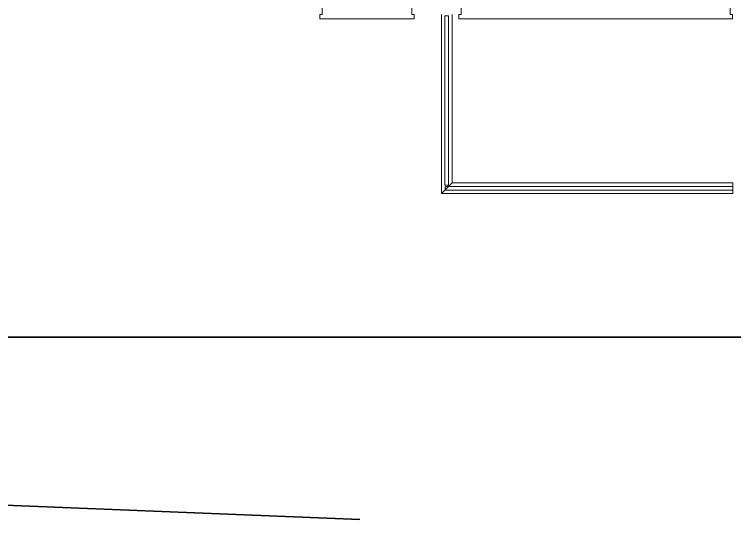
# Model space of a CAD drawing. Header units: millimetres. Extents: x -31387 to 11009, y -10752 to 13648.
# Drawn here: x -2782 to 5251, y -10752 to -5112 of the extents above; entities that cross this region are included whole.
import ezdxf

# ---------------------------------------------------------------- set-up
doc = ezdxf.new("R2010")
doc.units = ezdxf.units.MM
doc.header["$LTSCALE"] = 100
doc.layers.add('004 Leer - Architekt Sonstiges', color=7, linetype='Continuous')
doc.layers.add('068 Leer - Reserve', color=7, linetype='Continuous')

msp = doc.modelspace()

# ---------------------------------------------------------------- linework, layer by layer
at = {"layer": '004 Leer - Architekt Sonstiges', "color": 18, "linetype": 'Continuous', "lineweight": 13, "true_color": 0x000000}
for p, q in [((1981.4, -5112.1), (1981.4, -7112.1)), ((2101.4, -6992.1), (2101.4, -5112.1)), ((1981.4, -7112.1), (2101.4, -6992.1)), ((2101.4, -6992.1), (1981.4, -7112.1)), ((5231.4, -6992.1), (2101.4, -6992.1)), ((5231.4, -7112.1), (5231.4, -6992.1)), ((1981.4, -7112.1), (5231.4, -7112.1))]:
    msp.add_line(p, q, dxfattribs=at)
at = {"layer": '004 Leer - Architekt Sonstiges', "color": 7, "linetype": 'Continuous', "lineweight": 13}
for p, q in [((1981.4, -5112.1), (1981.4, -7112.1)), ((1981.4, -5112.1), (1981.4, -7112.1)), ((2101.4, -5112.1), (2101.4, -6992.1)), ((2101.4, -5112.1), (2101.4, -6992.1)), ((2101.4, -6992.1), (5231.4, -6992.1)), ((2101.4, -6992.1), (5231.4, -6992.1)), ((5231.4, -7112.1), (5231.4, -6992.1)), ((1981.4, -7112.1), (5231.4, -7112.1)), ((1981.4, -7112.1), (5231.4, -7112.1))]:
    msp.add_line(p, q, dxfattribs=at)
at = {"layer": '004 Leer - Architekt Sonstiges', "color": 7, "linetype": 'Continuous', "lineweight": 35}
msp.add_lwpolyline([(-31386.9, 12283.3), (10613.1, 12283.3), (10613.1, -8716.7), (-31386.9, -8716.7)], close=True, dxfattribs=at)
at = {"layer": '004 Leer - Architekt Sonstiges', "color": 7, "linetype": 'Continuous', "lineweight": 13}
for points in [[(1636.4, -4882.1), (1636.4, -4912.1), (1651.4, -4912.1), (1651.4, -5112.1), (1676.4, -5112.1), (1676.4, -5162.1), (626.4, -5162.1), (626.4, -5112.1), (651.4, -5112.1), (651.4, -4912.1), (666.4, -4912.1), (666.4, -4882.1)], [(5201.4, -4912.1), (5201.4, -5112.1), (5226.4, -5112.1), (5226.4, -5162.1), (2176.4, -5162.1), (2176.4, -5112.1), (2201.4, -5112.1), (2201.4, -4912.1)]]:
    msp.add_lwpolyline(points, dxfattribs=at)
for points in [[(2020.8, -7018.6), (2020.8, -5129.3), (2060.8, -5129.3), (2060.8, -7018.6)], [(2021.4, -7033.4), (5231.4, -7033.4), (5231.4, -7073.4), (2021.4, -7073.4)]]:
    msp.add_lwpolyline(points, close=True, dxfattribs=at)
at = {"layer": '068 Leer - Reserve', "color": 7, "linetype": 'Continuous', "lineweight": 35}
msp.add_line((-17678.2, -9995.2), (1071.9, -10751.6), dxfattribs=at)

doc.saveas('drawing.dxf')
